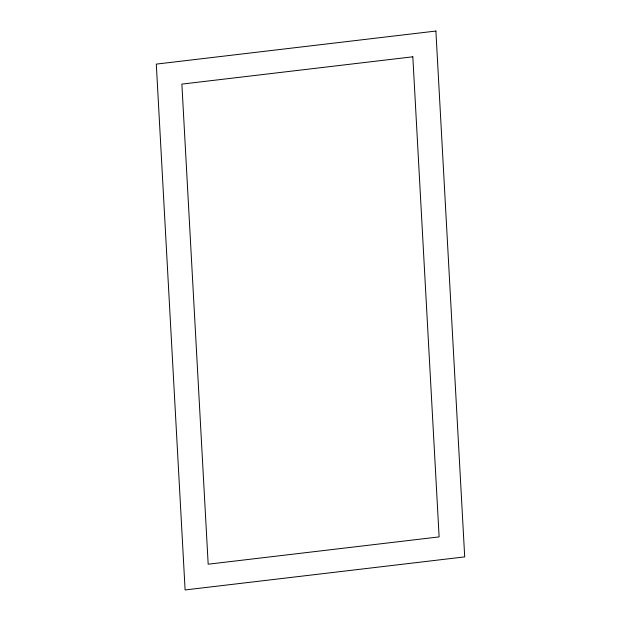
<?xml version="1.0" encoding="UTF-8"?>
<svg xmlns="http://www.w3.org/2000/svg" width="621" height="621" viewBox="0 0 621 621"><rect width="100%" height="100%" fill="white"/><g stroke="black" fill="none" stroke-linecap="round" stroke-linejoin="round"><path stroke-width="0.93" d="M435.895 31.05L156.298 64.11L185.105 589.95L464.702 556.89L435.895 31.05M412.825 56.798L181.875 84.107L208.175 564.202L439.125 536.893L412.825 56.798"/></g></svg>
